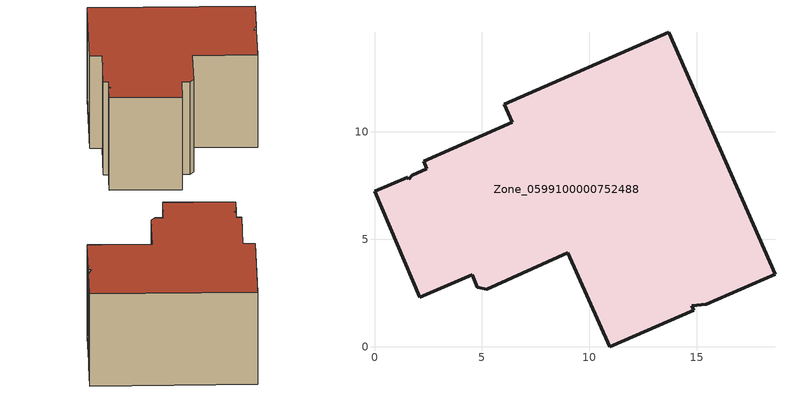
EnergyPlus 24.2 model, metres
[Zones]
Zone_0599100000752488
 floor ground (C_G): 13.68,14.64 18.63,3.38 15.44,1.97 14.76,1.9 14.85,1.71 10.95,0 8.99,4.38 5.23,2.68 4.79,2.77 4.54,3.35 2.1,2.31 0,7.23 1.55,7.89 1.59,7.79 1.76,7.98 2.44,8.27 2.28,8.64 6.4,10.45 6.04,11.28 z0
 wall outside (C_F): 2.1,2.31 4.54,3.35 4.79,2.77 5.23,2.68 8.99,4.38 10.95,0 14.85,1.71 14.76,1.9 15.44,1.97 18.63,3.38 13.68,14.64 6.04,11.28 6.4,10.45 2.28,8.64 2.44,8.27 1.76,7.98 1.59,7.79 1.55,7.89 0,7.23 2.1,2.31 z0:7.48
 roof outside (C_R): 10.95,0 14.85,1.71 14.76,1.9 15.44,1.97 18.63,3.38 13.68,14.64 6.04,11.28 6.4,10.45 2.28,8.64 2.44,8.27 1.76,7.98 1.59,7.79 1.55,7.89 0,7.23 2.1,2.31 4.54,3.35 4.79,2.77 5.23,2.68 8.99,4.38 z7.48
[BUILDING]
Pand.0599100000752488: North Axis=0; Terrain=City; Loads Convergence Tolerance Value=0.04; Temperature Convergence Tolerance Value=0.4; Solar Distribution=FullExterior; Maximum Number of Warmup Days=25; Minimum Number of Warmup Days=1
[Site:Location]
Rotterdam.The.Hague.AP_ZH_NLD Design_Conditions: Latitude=51.96; Longitude=4.45; Time Zone=1; Elevation=-4.5
[SITE:GROUNDTEMPERATURE:BUILDINGSURFACE]
18, 18, 18, 18, 18, 18, 18, 18, 18, 18, 18, 18
[MATERIAL] Thermal Absorptance=0.9; Solar Absorptance=0.7; Visible Absorptance=0.7
Name | Roughness | Thickness | Conductivity | Density | Specific Heat
G.D.2006-2014 | MediumSmooth | 0.15 | 0.06 | 540 | 1210
F.D.2006-2014 | Rough | 0.3 | 0.12 | 1920 | 840
R.D.2006-2014 | MediumRough | 0.2 | 0.08 | 1500 | 1000
[CONSTRUCTION]
C_G: G.D.2006-2014
C_F: F.D.2006-2014
C_R: R.D.2006-2014
[ZONE]
Zone_0599100000752488: Type=1; Multiplier=1; Ceiling Height=Autocalculate; Volume=Autocalculate; Floor Area=autocalculate; Part of Total Floor Area=Yes
[ZONEINFILTRATION:DESIGNFLOWRATE]
Infil_Zone_0599100000752488: Zone or ZoneList or Space or SpaceList=Zone_0599100000752488; Schedule=AlwaysOn; Design Flow Rate Calculation Method=Flow/Area; Flow Rate per Floor Area=0.0021; Constant Term Coefficient=1; Temperature Term Coefficient=0; Velocity Term Coefficient=0; Velocity Squared Term Coefficient=0
[HVACTEMPLATE:ZONE:IDEALLOADSAIRSYSTEM]
Zone_0599100000752488: Maximum Heating Supply Air Temperature=50; Minimum Cooling Supply Air Temperature=13; Maximum Heating Supply Air Humidity Ratio=0.0156; Minimum Cooling Supply Air Humidity Ratio=0.0077; Heating Limit=NoLimit; Cooling Limit=NoLimit; Dehumidification Control Type=ConstantSensibleHeatRatio; Cooling Sensible Heat Ratio=0.7; Dehumidification Setpoint=60; Humidification Control Type=None; Humidification Setpoint=30; Outdoor Air Method=None; Outdoor Air Flow Rate per Person=0.00944; Outdoor Air Flow Rate per Zone Floor Area=0; Outdoor Air Flow Rate per Zone=0; Demand Controlled Ventilation Type=None; Outdoor Air Economizer Type=NoEconomizer; Heat Recovery Type=None; Sensible Heat Recovery Effectiveness=0.7; Latent Heat Recovery Effectiveness=0.65
[ZONECONTROL:THERMOSTAT]
ThermostatControl_Zone_0599100000752488: Zone or ZoneList=Zone_0599100000752488; Control Type Schedule=DualSetpointControlType; Control 1=Thermostat_Zone_0599100000752488; Temperature Difference Between Cutout And Setpoint=0
[THERMOSTATSETPOINT:DUALSETPOINT]
Thermostat_Zone_0599100000752488: Heating Setpoint Temperature Schedule=HeatingSetpoint_Zone_0599100000752488; Cooling Setpoint Temperature Schedule=CoolingSetpoint_Zone_0599100000752488
[SCHEDULE:COMPACT]
HeatingSetpoint_Zone_0599100000752488: Through: 12/31, For: AllDays, Until: 24:00, 21
CoolingSetpoint_Zone_0599100000752488: Through: 12/31, For: AllDays, Until: 24:00, 24
DualSetpointControlType: Through: 12/31, For: AllDays, Until: 24:00, 4
AlwaysOn: Through: 12/31, For: AllDays, Until: 24:00, 1
